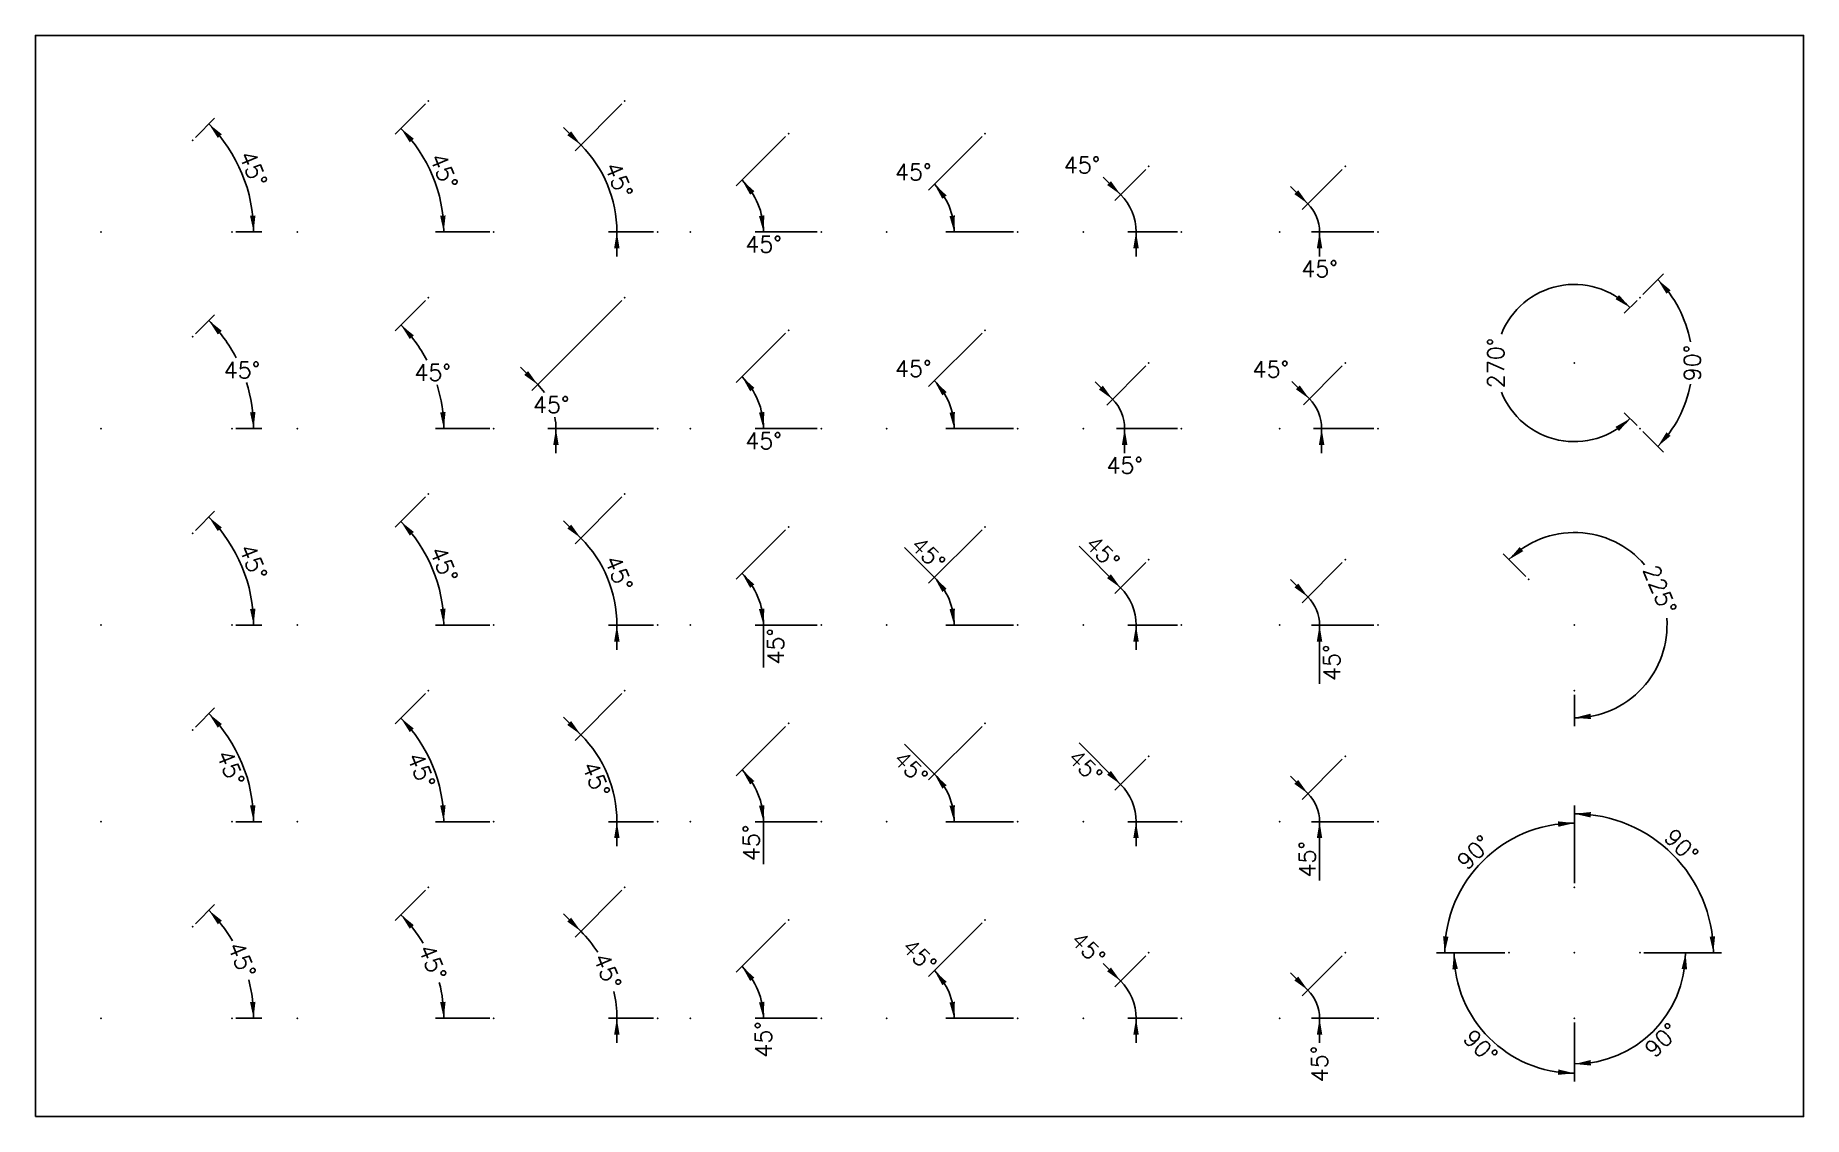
# Model space of a CAD drawing. Extents: x 10 to 280, y 5 to 170.
import ezdxf
from ezdxf.enums import TextEntityAlignment as Align

# ---------------------------------------------------------------- set-up
doc = ezdxf.new("R2010")
doc.units = 0
doc.layers.get('0').update_dxf_attribs({"linetype": 'CONTINUOUS'})
doc.styles.get("Standard").update_dxf_attribs({"font": 'SIMPLEX'})
doc.dimstyles.new('ABOVE', dxfattribs={"dimtxt": 2.5, "dimasz": 2.5, "dimexe": 1.25, "dimexo": 0.625, "dimtad": 1, "dimzin": 0, "dimcen": 2.5, "dimazin": 3, "dimtfac": 1, "dimtmove": 0, "dimatfit": 3})
doc.dimstyles.new('BELOW', dxfattribs={"dimtxt": 2.5, "dimasz": 2.5, "dimexe": 1.25, "dimexo": 0.625, "dimtad": 4, "dimzin": 0, "dimcen": 2.5, "dimazin": 3, "dimtfac": 1, "dimtmove": 0, "dimatfit": 3})
doc.dimstyles.new('HORZ', dxfattribs={"dimtxt": 2.5, "dimasz": 2.5, "dimexe": 1.25, "dimexo": 0.625, "dimtad": 0, "dimtih": 1, "dimtoh": 1, "dimzin": 0, "dimcen": 2.5, "dimazin": 3, "dimtfac": 1, "dimtmove": 0, "dimatfit": 3})
doc.dimstyles.new('MIXED', dxfattribs={"dimtxt": 2.5, "dimasz": 2.5, "dimexe": 1.25, "dimexo": 0.625, "dimtad": 1, "dimtoh": 1, "dimzin": 0, "dimcen": 2.5, "dimazin": 3, "dimtfac": 1, "dimtmove": 0, "dimatfit": 3})
doc.dimstyles.get("Standard").update_dxf_attribs({"dimtxt": 2.5, "dimasz": 2.5, "dimexe": 1.25, "dimexo": 0.625, "dimtad": 0, "dimzin": 0, "dimcen": 2.5, "dimazin": 3, "dimtfac": 1, "dimtmove": 0, "dimatfit": 3})

# ---------------------------------------------------------------- blocks, each defined once
blk = doc.blocks.new('*D1')
for p, q in [((34.441942, 34.441942), (37.376306, 37.376306)), ((40.625, 20), (44.573808, 20))]:
    blk.add_line(p, q)
for start, end in [(30.478799, 45), (0, 14.521201)]:
    blk.add_arc((20, 20), 23.323808, start, end)
for p in [(34, 34), (20, 20), (40, 20)]:
    blk.add_point(p)
for points in [[(37.852969, 34.354076), (38.472944, 34.910921), (36.492423, 36.492423)], [(43.605957, 22.51873), (42.77382, 22.474091), (43.323808, 20)]]:
    blk.add_solid(points)
blk.add_text('45%%d', height=2.5, rotation=292.5).set_placement((41.548388, 28.925635), align=Align.MIDDLE_CENTER)
blk = doc.blocks.new('*D2')
for p, q in [((69.558058, 39.558058), (64.927505, 34.927505)), ((79.375, 20), (71.11068, 20))]:
    blk.add_line(p, q)
for start, end in [(30.824852, 45), (0, 14.175148)]:
    blk.add_arc((50, 20), 22.36068, start, end)
for p in [(70, 40), (50, 20), (80, 20)]:
    blk.add_point(p)
for points in [[(67.166995, 33.669907), (67.788253, 34.225319), (65.811388, 35.811388)], [(72.637014, 22.519375), (71.804983, 22.472815), (72.36068, 20)]]:
    blk.add_solid(points)
blk.add_text('45%%d', height=2.5, rotation=292.5).set_placement((70.658574, 28.557062), align=Align.MIDDLE_CENTER)
blk = doc.blocks.new('*D3')
for p, q in [((99.558058, 39.558058), (92.401447, 32.401447)), ((93.28533, 33.28533), (90.63368, 35.936981)), ((104.375, 20), (97.538294, 20)), ((98.788294, 20), (98.788294, 16.25))]:
    blk.add_line(p, q)
for start, end in [(32.42243, 45), (0, 12.57757)]:
    blk.add_arc((80, 20), 18.788294, start, end)
for p in [(100, 40), (80, 20), (105, 20)]:
    blk.add_point(p)
for points in [[(91.812191, 35.347725), (91.222935, 34.758469), (93.28533, 33.28533)], [(98.371628, 17.5), (99.204961, 17.5), (98.788294, 20)]]:
    blk.add_solid(points)
blk.add_text('45%%d', height=2.5, rotation=292.5).set_placement((97.35812, 27.189969), align=Align.MIDDLE_CENTER)
blk = doc.blocks.new('*D4')
for p, q in [((124.558058, 34.558058), (117.021811, 27.021811)), ((129.375, 20), (119.93034, 20))]:
    blk.add_line(p, q)
blk.add_arc((110, 20), 11.18034, 0, 45)
for p in [(125, 35), (110, 20), (130, 20)]:
    blk.add_point(p)
for points in [[(119.139533, 25.691817), (119.790853, 26.21165), (117.905694, 27.905694)], [(121.315479, 22.530879), (120.487348, 22.437904), (121.18034, 20)]]:
    blk.add_solid(points)
blk.add_text('45%%d', height=2.5, rotation=90).set_placement((121.18034, 16.7625), align=Align.MIDDLE_CENTER)
blk = doc.blocks.new('*D5')
for p, q in [((154.558058, 34.558058), (146.396226, 26.396226)), ((159.375, 20), (149.04563, 20))]:
    blk.add_line(p, q)
blk.add_arc((140, 20), 10.29563, 0, 45)
for p in [(155, 35), (140, 20), (160, 20)]:
    blk.add_point(p)
for points in [[(148.492623, 25.054481), (149.148907, 25.568033), (147.28011, 27.28011)], [(150.406448, 22.532061), (149.579249, 22.431133), (150.29563, 20)]]:
    blk.add_solid(points)
blk.add_text('45%%d', height=2.5, rotation=315).set_placement((144.990852, 29.569368), align=Align.MIDDLE_CENTER)
blk = doc.blocks.new('*D6')
for p, q in [((175.700877, 25.700877), (173.049227, 28.352528)), ((179.558058, 29.558058), (174.816994, 24.816994)), ((184.375, 20), (176.812258, 20)), ((178.062258, 20), (178.062258, 16.25))]:
    blk.add_line(p, q)
blk.add_arc((170, 20), 8.062258, 0, 45)
for p in [(180, 30), (170, 20), (185, 20)]:
    blk.add_point(p)
for points in [[(174.227738, 27.763272), (173.638482, 27.174016), (175.700877, 25.700877)], [(177.645591, 17.5), (178.478924, 17.5), (178.062258, 20)]]:
    blk.add_solid(points)
blk.add_text('45%%d', height=2.5, rotation=315).set_placement((170.759969, 30.641786), align=Align.MIDDLE_CENTER)
blk = doc.blocks.new('*D7')
for p, q in [((209.558058, 29.558058), (203.417279, 23.417279)), ((204.301163, 24.301163), (201.649512, 26.952813)), ((214.375, 20), (204.832763, 20)), ((206.082763, 20), (206.082763, 16.25))]:
    blk.add_line(p, q)
blk.add_arc((200, 20), 6.082763, 0, 45)
for p in [(210, 30), (200, 20), (215, 20)]:
    blk.add_point(p)
for points in [[(202.828024, 26.363557), (202.238768, 25.774302), (204.301163, 24.301163)], [(205.666096, 17.5), (206.499429, 17.5), (206.082763, 20)]]:
    blk.add_solid(points)
blk.add_text('45%%d', height=2.5, rotation=90).set_placement((206.082763, 13.0125), align=Align.MIDDLE_CENTER)
blk = doc.blocks.new('*D8')
for p, q in [((34.441942, 64.441942), (37.376306, 67.376306)), ((40.625, 50), (44.573808, 50))]:
    blk.add_line(p, q)
blk.add_arc((20, 50), 23.323808, 0, 45)
for p in [(34, 64), (20, 50), (40, 50)]:
    blk.add_point(p)
for points in [[(37.852969, 64.354076), (38.472944, 64.910921), (36.492423, 66.492423)], [(43.605957, 52.51873), (42.77382, 52.474091), (43.323808, 50)]]:
    blk.add_solid(points)
blk.add_text('45%%d', height=2.5, rotation=292.5).set_placement((39.816114, 58.208103), align=Align.MIDDLE_CENTER)
blk = doc.blocks.new('*D9')
for p, q in [((69.558058, 69.558058), (64.927505, 64.927505)), ((79.375, 50), (71.11068, 50))]:
    blk.add_line(p, q)
blk.add_arc((50, 50), 22.36068, 0, 45)
for p in [(70, 70), (50, 50), (80, 50)]:
    blk.add_point(p)
for points in [[(67.166995, 63.669907), (67.788253, 64.225319), (65.811388, 65.811388)], [(72.637014, 52.519375), (71.804983, 52.472815), (72.36068, 50)]]:
    blk.add_solid(points)
blk.add_text('45%%d', height=2.5, rotation=292.5).set_placement((68.9263, 57.83953), align=Align.MIDDLE_CENTER)
blk = doc.blocks.new('*D10')
for p, q in [((99.558058, 69.558058), (92.401447, 62.401447)), ((93.28533, 63.28533), (90.63368, 65.936981)), ((104.375, 50), (97.538294, 50)), ((98.788294, 50), (98.788294, 46.25))]:
    blk.add_line(p, q)
blk.add_arc((80, 50), 18.788294, 0, 45)
for p in [(100, 70), (80, 50), (105, 50)]:
    blk.add_point(p)
for points in [[(91.812191, 65.347725), (91.222935, 64.758469), (93.28533, 63.28533)], [(98.371628, 47.5), (99.204961, 47.5), (98.788294, 50)]]:
    blk.add_solid(points)
blk.add_text('45%%d', height=2.5, rotation=292.5).set_placement((95.625846, 56.472437), align=Align.MIDDLE_CENTER)
blk = doc.blocks.new('*D11')
for p, q in [((124.558058, 64.558058), (117.021811, 57.021811)), ((129.375, 50), (119.93034, 50)), ((121.18034, 50), (121.18034, 43.525))]:
    blk.add_line(p, q)
blk.add_arc((110, 50), 11.18034, 0, 45)
for p in [(125, 65), (110, 50), (130, 50)]:
    blk.add_point(p)
for points in [[(119.139533, 55.691817), (119.790853, 56.21165), (117.905694, 57.905694)], [(121.315479, 52.530879), (120.487348, 52.437904), (121.18034, 50)]]:
    blk.add_solid(points)
blk.add_text('45%%d', height=2.5, rotation=90).set_placement((119.30534, 46.7625), align=Align.MIDDLE_CENTER)
blk = doc.blocks.new('*D12')
for p, q in [((154.558058, 64.558058), (146.396226, 56.396226)), ((147.28011, 57.28011), (142.701594, 61.858626)), ((159.375, 50), (149.04563, 50))]:
    blk.add_line(p, q)
blk.add_arc((140, 50), 10.29563, 0, 45)
for p in [(155, 65), (140, 50), (160, 50)]:
    blk.add_point(p)
for points in [[(148.492623, 55.054481), (149.148907, 55.568033), (147.28011, 57.28011)], [(150.406448, 52.532061), (149.579249, 52.431133), (150.29563, 50)]]:
    blk.add_solid(points)
blk.add_text('45%%d', height=2.5, rotation=315).set_placement((143.665027, 58.243543), align=Align.MIDDLE_CENTER)
blk = doc.blocks.new('*D13')
for p, q in [((175.700877, 55.700877), (169.354594, 62.04716)), ((179.558058, 59.558058), (174.816994, 54.816994)), ((184.375, 50), (176.812258, 50)), ((178.062258, 50), (178.062258, 46.25))]:
    blk.add_line(p, q)
blk.add_arc((170, 50), 8.062258, 0, 45)
for p in [(180, 60), (170, 50), (185, 50)]:
    blk.add_point(p)
for points in [[(174.227738, 57.763272), (173.638482, 57.174016), (175.700877, 55.700877)], [(177.645591, 47.5), (178.478924, 47.5), (178.062258, 50)]]:
    blk.add_solid(points)
blk.add_text('45%%d', height=2.5, rotation=315).set_placement((170.318027, 58.432077), align=Align.MIDDLE_CENTER)
blk = doc.blocks.new('*D14')
for p, q in [((209.558058, 59.558058), (203.417279, 53.417279)), ((204.301163, 54.301163), (201.649512, 56.952813)), ((214.375, 50), (204.832763, 50)), ((206.082763, 50), (206.082763, 41.025))]:
    blk.add_line(p, q)
blk.add_arc((200, 50), 6.082763, 0, 45)
for p in [(210, 60), (200, 50), (215, 50)]:
    blk.add_point(p)
for points in [[(202.828024, 56.363557), (202.238768, 55.774302), (204.301163, 54.301163)], [(205.666096, 47.5), (206.499429, 47.5), (206.082763, 50)]]:
    blk.add_solid(points)
blk.add_text('45%%d', height=2.5, rotation=90).set_placement((204.207763, 44.2625), align=Align.MIDDLE_CENTER)
blk = doc.blocks.new('*D15')
for p, q in [((34.441942, 94.441942), (37.376306, 97.376306)), ((40.625, 80), (44.573808, 80))]:
    blk.add_line(p, q)
blk.add_arc((20, 80), 23.323808, 0, 45)
for p in [(34, 94), (20, 80), (40, 80)]:
    blk.add_point(p)
for points in [[(37.852969, 94.354076), (38.472944, 94.910921), (36.492423, 96.492423)], [(43.605957, 82.51873), (42.77382, 82.474091), (43.323808, 80)]]:
    blk.add_solid(points)
blk.add_text('45%%d', height=2.5, rotation=292.5).set_placement((43.280663, 89.643166), align=Align.MIDDLE_CENTER)
blk = doc.blocks.new('*D16')
for p, q in [((69.558058, 99.558058), (64.927505, 94.927505)), ((79.375, 80), (71.11068, 80))]:
    blk.add_line(p, q)
blk.add_arc((50, 80), 22.36068, 0, 45)
for p in [(70, 100), (50, 80), (80, 80)]:
    blk.add_point(p)
for points in [[(67.166995, 93.669907), (67.788253, 94.225319), (65.811388, 95.811388)], [(72.637014, 82.519375), (71.804983, 82.472815), (72.36068, 80)]]:
    blk.add_solid(points)
blk.add_text('45%%d', height=2.5, rotation=292.5).set_placement((72.390849, 89.274593), align=Align.MIDDLE_CENTER)
blk = doc.blocks.new('*D17')
for p, q in [((99.558058, 99.558058), (92.401447, 92.401447)), ((93.28533, 93.28533), (90.63368, 95.936981)), ((104.375, 80), (97.538294, 80)), ((98.788294, 80), (98.788294, 76.25))]:
    blk.add_line(p, q)
blk.add_arc((80, 80), 18.788294, 0, 45)
for p in [(100, 100), (80, 80), (105, 80)]:
    blk.add_point(p)
for points in [[(91.812191, 95.347725), (91.222935, 94.758469), (93.28533, 93.28533)], [(98.371628, 77.5), (99.204961, 77.5), (98.788294, 80)]]:
    blk.add_solid(points)
blk.add_text('45%%d', height=2.5, rotation=292.5).set_placement((99.090395, 87.9075), align=Align.MIDDLE_CENTER)
blk = doc.blocks.new('*D18')
for p, q in [((124.558058, 94.558058), (117.021811, 87.021811)), ((129.375, 80), (119.93034, 80)), ((121.18034, 80), (121.18034, 73.525))]:
    blk.add_line(p, q)
blk.add_arc((110, 80), 11.18034, 0, 45)
for p in [(125, 95), (110, 80), (130, 80)]:
    blk.add_point(p)
for points in [[(119.139533, 85.691817), (119.790853, 86.21165), (117.905694, 87.905694)], [(121.315479, 82.530879), (120.487348, 82.437904), (121.18034, 80)]]:
    blk.add_solid(points)
blk.add_text('45%%d', height=2.5, rotation=90).set_placement((123.05534, 76.7625), align=Align.MIDDLE_CENTER)
blk = doc.blocks.new('*D19')
for p, q in [((154.558058, 94.558058), (146.396226, 86.396226)), ((147.28011, 87.28011), (142.701594, 91.858626)), ((159.375, 80), (149.04563, 80))]:
    blk.add_line(p, q)
blk.add_arc((140, 80), 10.29563, 0, 45)
for p in [(155, 95), (140, 80), (160, 80)]:
    blk.add_point(p)
for points in [[(148.492623, 85.054481), (149.148907, 85.568033), (147.28011, 87.28011)], [(150.406448, 82.532061), (149.579249, 82.431133), (150.29563, 80)]]:
    blk.add_solid(points)
blk.add_text('45%%d', height=2.5, rotation=315).set_placement((146.316677, 90.895193), align=Align.MIDDLE_CENTER)
blk = doc.blocks.new('*D20')
for p, q in [((175.700877, 85.700877), (169.354594, 92.04716)), ((179.558058, 89.558058), (174.816994, 84.816994)), ((184.375, 80), (176.812258, 80)), ((178.062258, 80), (178.062258, 76.25))]:
    blk.add_line(p, q)
blk.add_arc((170, 80), 8.062258, 0, 45)
for p in [(180, 90), (170, 80), (185, 80)]:
    blk.add_point(p)
for points in [[(174.227738, 87.763272), (173.638482, 87.174016), (175.700877, 85.700877)], [(177.645591, 77.5), (178.478924, 77.5), (178.062258, 80)]]:
    blk.add_solid(points)
blk.add_text('45%%d', height=2.5, rotation=315).set_placement((172.969677, 91.083727), align=Align.MIDDLE_CENTER)
blk = doc.blocks.new('*D21')
for p, q in [((209.558058, 89.558058), (203.417279, 83.417279)), ((204.301163, 84.301163), (201.649512, 86.952813)), ((214.375, 80), (204.832763, 80)), ((206.082763, 80), (206.082763, 71.025))]:
    blk.add_line(p, q)
blk.add_arc((200, 80), 6.082763, 0, 45)
for p in [(210, 90), (200, 80), (215, 80)]:
    blk.add_point(p)
for points in [[(202.828024, 86.363557), (202.238768, 85.774302), (204.301163, 84.301163)], [(205.666096, 77.5), (206.499429, 77.5), (206.082763, 80)]]:
    blk.add_solid(points)
blk.add_text('45%%d', height=2.5, rotation=90).set_placement((207.957763, 74.2625), align=Align.MIDDLE_CENTER)
blk = doc.blocks.new('*D22')
for p, q in [((34.441942, 124.441942), (37.376306, 127.376306)), ((40.625, 110), (44.573808, 110))]:
    blk.add_line(p, q)
for start, end in [(27.585607, 45), (0, 17.595406)]:
    blk.add_arc((20, 110), 23.323808, start, end)
for p in [(34, 124), (20, 110), (40, 110)]:
    blk.add_point(p)
for points in [[(37.852969, 124.354076), (38.472944, 124.910921), (36.492423, 126.492423)], [(43.605957, 112.51873), (42.77382, 112.474091), (43.323808, 110)]]:
    blk.add_solid(points)
blk.add_text('45%%d', height=2.5).set_placement((41.548388, 118.925635), align=Align.MIDDLE_CENTER)
blk = doc.blocks.new('*D23')
for p, q in [((69.558058, 129.558058), (64.927505, 124.927505)), ((79.375, 110), (71.11068, 110))]:
    blk.add_line(p, q)
for start, end in [(27.809674, 45), (0, 17.387397)]:
    blk.add_arc((50, 110), 22.36068, start, end)
for p in [(70, 130), (50, 110), (80, 110)]:
    blk.add_point(p)
for points in [[(67.166995, 123.669907), (67.788253, 124.225319), (65.811388, 125.811388)], [(72.637014, 112.519375), (71.804983, 112.472815), (72.36068, 110)]]:
    blk.add_solid(points)
blk.add_text('45%%d', height=2.5).set_placement((70.658574, 118.557062), align=Align.MIDDLE_CENTER)
blk = doc.blocks.new('*D24')
for p, q in [((99.558058, 129.558058), (85.82432, 115.82432)), ((86.708204, 116.708204), (84.056554, 119.359854)), ((104.375, 110), (88.236833, 110)), ((89.486833, 110), (89.486833, 106.25))]:
    blk.add_line(p, q)
for start, end in [(35.47346, 45), (0, 10.663527)]:
    blk.add_arc((80, 110), 9.486833, start, end)
for p in [(100, 130), (80, 110), (105, 110)]:
    blk.add_point(p)
for points in [[(85.235065, 118.770599), (84.645809, 118.181343), (86.708204, 116.708204)], [(89.070166, 107.5), (89.9035, 107.5), (89.486833, 110)]]:
    blk.add_solid(points)
blk.add_text('45%%d', height=2.5).set_placement((88.764691, 113.630454), align=Align.MIDDLE_CENTER)
blk = doc.blocks.new('*D25')
for p, q in [((124.558058, 124.558058), (117.021811, 117.021811)), ((129.375, 110), (119.93034, 110))]:
    blk.add_line(p, q)
blk.add_arc((110, 110), 11.18034, 0, 45)
for p in [(125, 125), (110, 110), (130, 110)]:
    blk.add_point(p)
for points in [[(119.139533, 115.691817), (119.790853, 116.21165), (117.905694, 117.905694)], [(121.315479, 112.530879), (120.487348, 112.437904), (121.18034, 110)]]:
    blk.add_solid(points)
blk.add_text('45%%d', height=2.5).set_placement((121.18034, 108.125), align=Align.MIDDLE_CENTER)
blk = doc.blocks.new('*D26')
for p, q in [((154.558058, 124.558058), (146.396226, 116.396226)), ((159.375, 110), (149.04563, 110))]:
    blk.add_line(p, q)
blk.add_arc((140, 110), 10.29563, 0, 45)
for p in [(155, 125), (140, 110), (160, 110)]:
    blk.add_point(p)
for points in [[(148.492623, 115.054481), (149.148907, 115.568033), (147.28011, 117.28011)], [(150.406448, 112.532061), (149.579249, 112.431133), (150.29563, 110)]]:
    blk.add_solid(points)
blk.add_text('45%%d', height=2.5).set_placement((144.04261, 119.15511), align=Align.MIDDLE_CENTER)
blk = doc.blocks.new('*D27')
for p, q in [((179.558058, 119.558058), (173.588252, 113.588252)), ((174.472136, 114.472136), (171.820486, 117.123786)), ((184.375, 110), (175.074555, 110)), ((176.324555, 110), (176.324555, 106.25))]:
    blk.add_line(p, q)
blk.add_arc((170, 110), 6.324555, 0, 45)
for p in [(180, 120), (170, 110), (185, 110)]:
    blk.add_point(p)
for points in [[(172.998997, 116.534531), (172.409741, 115.945275), (174.472136, 114.472136)], [(175.907889, 107.5), (176.741222, 107.5), (176.324555, 110)]]:
    blk.add_solid(points)
blk.add_text('45%%d', height=2.5).set_placement((176.324555, 104.375), align=Align.MIDDLE_CENTER)
blk = doc.blocks.new('*D28')
for p, q in [((209.558058, 119.558058), (203.643809, 113.643809)), ((204.527693, 114.527693), (201.876042, 117.179343)), ((214.375, 110), (205.153124, 110)), ((206.403124, 110), (206.403124, 106.25))]:
    blk.add_line(p, q)
blk.add_arc((200, 110), 6.403124, 0, 45)
for p in [(210, 120), (200, 110), (215, 110)]:
    blk.add_point(p)
for points in [[(203.054553, 116.590087), (202.465298, 116.000832), (204.527693, 114.527693)], [(205.986458, 107.5), (206.819791, 107.5), (206.403124, 110)]]:
    blk.add_solid(points)
blk.add_text('45%%d', height=2.5).set_placement((198.638542, 119.054343), align=Align.MIDDLE_CENTER)
blk = doc.blocks.new('*D29')
for p, q in [((34.441942, 154.441942), (37.376306, 157.376306)), ((40.625, 140), (44.573808, 140))]:
    blk.add_line(p, q)
blk.add_arc((20, 140), 23.323808, 0, 45)
for p in [(34, 154), (20, 140), (40, 140)]:
    blk.add_point(p)
for points in [[(37.852969, 154.354076), (38.472944, 154.910921), (36.492423, 156.492423)], [(43.605957, 142.51873), (42.77382, 142.474091), (43.323808, 140)]]:
    blk.add_solid(points)
blk.add_text('45%%d', height=2.5, rotation=292.5).set_placement((43.280663, 149.643166), align=Align.MIDDLE_CENTER)
blk = doc.blocks.new('*D30')
for p, q in [((69.558058, 159.558058), (64.927505, 154.927505)), ((79.375, 140), (71.11068, 140))]:
    blk.add_line(p, q)
blk.add_arc((50, 140), 22.36068, 0, 45)
for p in [(70, 160), (50, 140), (80, 140)]:
    blk.add_point(p)
for points in [[(67.166995, 153.669907), (67.788253, 154.225319), (65.811388, 155.811388)], [(72.637014, 142.519375), (71.804983, 142.472815), (72.36068, 140)]]:
    blk.add_solid(points)
blk.add_text('45%%d', height=2.5, rotation=292.5).set_placement((72.390849, 149.274593), align=Align.MIDDLE_CENTER)
blk = doc.blocks.new('*D31')
for p, q in [((99.558058, 159.558058), (92.401447, 152.401447)), ((93.28533, 153.28533), (90.63368, 155.936981)), ((104.375, 140), (97.538294, 140)), ((98.788294, 140), (98.788294, 136.25))]:
    blk.add_line(p, q)
blk.add_arc((80, 140), 18.788294, 0, 45)
for p in [(100, 160), (80, 140), (105, 140)]:
    blk.add_point(p)
for points in [[(91.812191, 155.347725), (91.222935, 154.758469), (93.28533, 153.28533)], [(98.371628, 137.5), (99.204961, 137.5), (98.788294, 140)]]:
    blk.add_solid(points)
blk.add_text('45%%d', height=2.5, rotation=292.5).set_placement((99.090395, 147.9075), align=Align.MIDDLE_CENTER)
blk = doc.blocks.new('*D32')
for p, q in [((124.558058, 154.558058), (117.021811, 147.021811)), ((129.375, 140), (119.93034, 140))]:
    blk.add_line(p, q)
blk.add_arc((110, 140), 11.18034, 0, 45)
for p in [(125, 155), (110, 140), (130, 140)]:
    blk.add_point(p)
for points in [[(119.139533, 145.691817), (119.790853, 146.21165), (117.905694, 147.905694)], [(121.315479, 142.530879), (120.487348, 142.437904), (121.18034, 140)]]:
    blk.add_solid(points)
blk.add_text('45%%d', height=2.5).set_placement((121.18034, 138.125), align=Align.MIDDLE_CENTER)
blk = doc.blocks.new('*D33')
for p, q in [((154.558058, 154.558058), (146.396226, 146.396226)), ((159.375, 140), (149.04563, 140))]:
    blk.add_line(p, q)
blk.add_arc((140, 140), 10.29563, 0, 45)
for p in [(155, 155), (140, 140), (160, 140)]:
    blk.add_point(p)
for points in [[(148.492623, 145.054481), (149.148907, 145.568033), (147.28011, 147.28011)], [(150.406448, 142.532061), (149.579249, 142.431133), (150.29563, 140)]]:
    blk.add_solid(points)
blk.add_text('45%%d', height=2.5).set_placement((144.04261, 149.15511), align=Align.MIDDLE_CENTER)
blk = doc.blocks.new('*D34')
for p, q in [((179.558058, 149.558058), (174.816994, 144.816994)), ((175.700877, 145.700877), (173.049227, 148.352528)), ((184.375, 140), (176.812258, 140)), ((178.062258, 140), (178.062258, 136.25))]:
    blk.add_line(p, q)
blk.add_arc((170, 140), 8.062258, 0, 45)
for p in [(180, 150), (170, 140), (185, 140)]:
    blk.add_point(p)
for points in [[(174.227738, 147.763272), (173.638482, 147.174016), (175.700877, 145.700877)], [(177.645591, 137.5), (178.478924, 137.5), (178.062258, 140)]]:
    blk.add_solid(points)
blk.add_text('45%%d', height=2.5).set_placement((169.811727, 150.227528), align=Align.MIDDLE_CENTER)
blk = doc.blocks.new('*D35')
for p, q in [((209.558058, 149.558058), (203.417279, 143.417279)), ((204.301163, 144.301163), (201.649512, 146.952813)), ((214.375, 140), (204.832763, 140)), ((206.082763, 140), (206.082763, 136.25))]:
    blk.add_line(p, q)
blk.add_arc((200, 140), 6.082763, 0, 45)
for p in [(210, 150), (200, 140), (215, 140)]:
    blk.add_point(p)
for points in [[(202.828024, 146.363557), (202.238768, 145.774302), (204.301163, 144.301163)], [(205.666096, 137.5), (206.499429, 137.5), (206.082763, 140)]]:
    blk.add_solid(points)
blk.add_text('45%%d', height=2.5).set_placement((206.082763, 134.375), align=Align.MIDDLE_CENTER)
blk = doc.blocks.new('*D36')
for p, q in [((245, 40.625), (245, 52.463203)), ((255.625, 30), (267.463203, 30))]:
    blk.add_line(p, q)
blk.add_arc((245, 30), 21.213203, 0, 90)
for p in [(245, 40), (245, 30), (255, 30)]:
    blk.add_point(p)
for points in [[(247.471123, 50.650031), (247.520199, 51.481918), (245, 51.213203)], [(266.481918, 32.520199), (265.650031, 32.471123), (266.213203, 30)]]:
    blk.add_solid(points)
blk.add_text('90%%d', height=2.5, rotation=315).set_placement((261.325825, 46.325825), align=Align.MIDDLE_CENTER)
blk = doc.blocks.new('*D37')
for p, q in [((245, 40.625), (245, 51.04899)), ((234.375, 30), (223.95101, 30))]:
    blk.add_line(p, q)
blk.add_arc((245, 30), 19.79899, 90, 180)
for p in [(245, 40), (235, 30), (245, 30)]:
    blk.add_point(p)
for points in [[(242.478692, 50.057095), (242.531269, 49.225422), (245, 49.79899)], [(225.774578, 32.468731), (224.942905, 32.521308), (225.20101, 30)]]:
    blk.add_solid(points)
blk.add_text('90%%d', height=2.5, rotation=45).set_placement((229.674175, 45.325825), align=Align.MIDDLE_CENTER)
blk = doc.blocks.new('*D38')
for p, q in [((234.375, 30), (225.365224, 30)), ((245, 19.375), (245, 10.365224))]:
    blk.add_line(p, q)
blk.add_arc((245, 30), 18.384776, -180, -90)
for p in [(235, 30), (245, 30), (245, 20)]:
    blk.add_point(p)
for points in [[(226.369366, 27.477468), (227.200774, 27.534084), (226.615224, 30)], [(242.534084, 12.200774), (242.477468, 11.369366), (245, 11.615224)]]:
    blk.add_solid(points)
blk.add_text('90%%d', height=2.5, rotation=-45).set_placement((230.674175, 15.674175), align=Align.MIDDLE_CENTER)
blk = doc.blocks.new('*D39')
for p, q in [((255.625, 30), (263.220563, 30)), ((245, 19.375), (245, 11.779437))]:
    blk.add_line(p, q)
blk.add_arc((245, 30), 16.970563, -90, 0)
for p in [(245, 30), (255, 30), (245, 20)]:
    blk.add_point(p)
for points in [[(261.37105, 27.537441), (262.202124, 27.476116), (261.970563, 30)], [(247.523884, 12.797876), (247.462559, 13.62895), (245, 13.029437)]]:
    blk.add_solid(points)
blk.add_text('90%%d', height=2.5, rotation=45).set_placement((258.325825, 16.674175), align=Align.MIDDLE_CENTER)
blk = doc.blocks.new('*D40')
for p, q in [((237.558058, 87.441942), (234.116117, 90.883883)), ((245, 69.375), (245, 64.607864))]:
    blk.add_line(p, q)
for start, end in [(40.733769, 135), (-90, 4.266231)]:
    blk.add_arc((245, 80), 14.142136, start, end)
for p in [(238, 87), (245, 80), (245, 70)]:
    blk.add_point(p)
for points in [[(237.184383, 91.285334), (236.649443, 91.924305), (235, 90)], [(247.527021, 65.663508), (247.45346, 66.493588), (245, 65.857864)]]:
    blk.add_solid(points)
blk.add_text('225%%d', height=2.5, rotation=292.5).set_placement((258.06563, 85.411961), align=Align.MIDDLE_CENTER)
blk = doc.blocks.new('*D41')
for p, q in [((254.558058, 129.558058), (252.601398, 127.601398)), ((254.558058, 110.441942), (252.601398, 112.398602))]:
    blk.add_line(p, q)
for start, end in [(45, 158.361452), (-158.361452, -45)]:
    blk.add_arc((245, 120), 12, start, end)
for p in [(255, 130), (245, 120), (255, 110)]:
    blk.add_point(p)
for points in [[(251.805683, 130.383322), (251.280891, 129.735991), (253.485281, 128.485281)], [(251.280891, 110.264009), (251.805683, 109.616678), (253.485281, 111.514719)]]:
    blk.add_solid(points)
blk.add_text('270%%d', height=2.5, rotation=90).set_placement((233, 120), align=Align.MIDDLE_CENTER)
blk = doc.blocks.new('*D42')
for p, q in [((255.441942, 130.441942), (258.611806, 133.611806)), ((255.441942, 109.558058), (258.611806, 106.388194))]:
    blk.add_line(p, q)
for start, end in [(10.36167, 45), (-45, -10.36167)]:
    blk.add_arc((245, 120), 18, start, end)
for p in [(255, 130), (245, 120), (255, 110)]:
    blk.add_point(p)
for points in [[(259.054404, 130.568279), (259.683127, 131.115227), (257.727922, 132.727922)], [(259.683127, 108.884773), (259.054404, 109.431721), (257.727922, 107.272078)]]:
    blk.add_solid(points)
blk.add_text('90%%d', height=2.5, rotation=90).set_placement((263, 120), align=Align.MIDDLE_CENTER)

msp = doc.modelspace()

# ---------------------------------------------------------------- linework, layer by layer
msp.add_lwpolyline([(10, 5), (280, 5), (280, 170), (10, 170)], close=True)

# ---------------------------------------------------------------- dimensions: what is measured, and where the dimension line sits
for base, center, p1, p2, dimstyle, picture, middle in [((70, 150), (50, 140), (80, 140), (70, 160), 'MIXED', '*D30', (72.391, 149.275)), ((97, 148), (80, 140), (105, 140), (100, 160), 'MIXED', '*D31', (99.09, 147.908)), ((40, 152), (20, 140), (40, 140), (34, 154), 'MIXED', '*D29', (43.281, 149.643)), ((121, 142), (110, 140), (130, 140), (125, 155), 'MIXED', '*D32', (121.18, 138.125)), ((149, 145), (140, 140), (160, 140), (155, 155), 'MIXED', '*D33', (144.043, 149.155)), ((177, 144), (170, 140), (185, 140), (180, 150), 'MIXED', '*D34', (169.812, 150.228)), ((206, 141), (200, 140), (215, 140), (210, 150), 'MIXED', '*D35', (206.083, 134.375)), ((233, 120), (245, 120), (255, 130), (255, 110), 'STANDARD', '*D41', (233, 120)), ((263, 120), (245, 120), (255, 130), (255, 110), 'STANDARD', '*D42', (263, 120)), ((70, 120), (50, 110), (80, 110), (70, 130), 'HORZ', '*D23', (70.659, 118.557)), ((89, 113), (80, 110), (105, 110), (100, 130), 'HORZ', '*D24', (88.765, 113.63)), ((40, 122), (20, 110), (40, 110), (34, 124), 'HORZ', '*D22', (41.548, 118.926)), ((121, 112), (110, 110), (130, 110), (125, 125), 'HORZ', '*D25', (121.18, 108.125)), ((149, 115), (140, 110), (160, 110), (155, 125), 'HORZ', '*D26', (144.043, 119.155)), ((176, 112), (170, 110), (185, 110), (180, 120), 'HORZ', '*D27', (176.325, 104.375)), ((205, 114), (200, 110), (215, 110), (210, 120), 'HORZ', '*D28', (198.639, 119.054)), ((70, 90), (50, 80), (80, 80), (70, 100), 'ABOVE', '*D16', (72.391, 89.275)), ((97, 88), (80, 80), (105, 80), (100, 100), 'ABOVE', '*D17', (99.09, 87.908)), ((40, 92), (20, 80), (40, 80), (34, 94), 'ABOVE', '*D15', (43.281, 89.643)), ((121, 82), (110, 80), (130, 80), (125, 95), 'ABOVE', '*D18', (123.055, 76.763)), ((149, 85), (140, 80), (160, 80), (155, 95), 'ABOVE', '*D19', (146.317, 90.895)), ((177, 84), (170, 80), (185, 80), (180, 90), 'ABOVE', '*D20', (172.97, 91.084)), ((255, 90), (245, 80), (245, 70), (238, 87), 'STANDARD', '*D40', (258.066, 85.412)), ((206, 81), (200, 80), (215, 80), (210, 90), 'ABOVE', '*D21', (207.958, 74.263)), ((70, 60), (50, 50), (80, 50), (70, 70), 'BELOW', '*D9', (68.926, 57.84)), ((97, 58), (80, 50), (105, 50), (100, 70), 'BELOW', '*D10', (95.626, 56.472)), ((40, 62), (20, 50), (40, 50), (34, 64), 'BELOW', '*D8', (39.816, 58.208)), ((121, 52), (110, 50), (130, 50), (125, 65), 'BELOW', '*D11', (119.305, 46.763)), ((149, 55), (140, 50), (160, 50), (155, 65), 'BELOW', '*D12', (143.665, 58.244)), ((177, 54), (170, 50), (185, 50), (180, 60), 'BELOW', '*D13', (170.318, 58.432)), ((206, 51), (200, 50), (215, 50), (210, 60), 'BELOW', '*D14', (204.208, 44.263)), ((260, 45), (245, 30), (255, 30), (245, 40), 'ABOVE', '*D36', (261.326, 46.326)), ((231, 44), (245, 30), (245, 40), (235, 30), 'ABOVE', '*D37', (229.674, 45.326)), ((70, 30), (50, 20), (80, 20), (70, 40), 'STANDARD', '*D2', (70.659, 28.557)), ((97, 28), (80, 20), (105, 20), (100, 40), 'STANDARD', '*D3', (97.358, 27.19)), ((40, 32), (20, 20), (40, 20), (34, 34), 'STANDARD', '*D1', (41.548, 28.926)), ((121, 22), (110, 20), (130, 20), (125, 35), 'STANDARD', '*D4', (121.18, 16.763)), ((149, 25), (140, 20), (160, 20), (155, 35), 'STANDARD', '*D5', (144.991, 29.569)), ((177, 24), (170, 20), (185, 20), (180, 30), 'STANDARD', '*D6', (170.76, 30.642)), ((206, 21), (200, 20), (215, 20), (210, 30), 'STANDARD', '*D7', (206.083, 13.013)), ((232, 17), (245, 30), (235, 30), (245, 20), 'ABOVE', '*D38', (230.674, 15.674)), ((257, 18), (245, 30), (245, 20), (255, 30), 'ABOVE', '*D39', (258.326, 16.674))]:
    dim = msp.add_angular_dim_3p(base=base, center=center, p1=p1, p2=p2, dimstyle=dimstyle)
    dim.commit()
    dim.dimension.update_dxf_attribs({"geometry": picture, "text_midpoint": middle})

doc.saveas('drawing.dxf')
